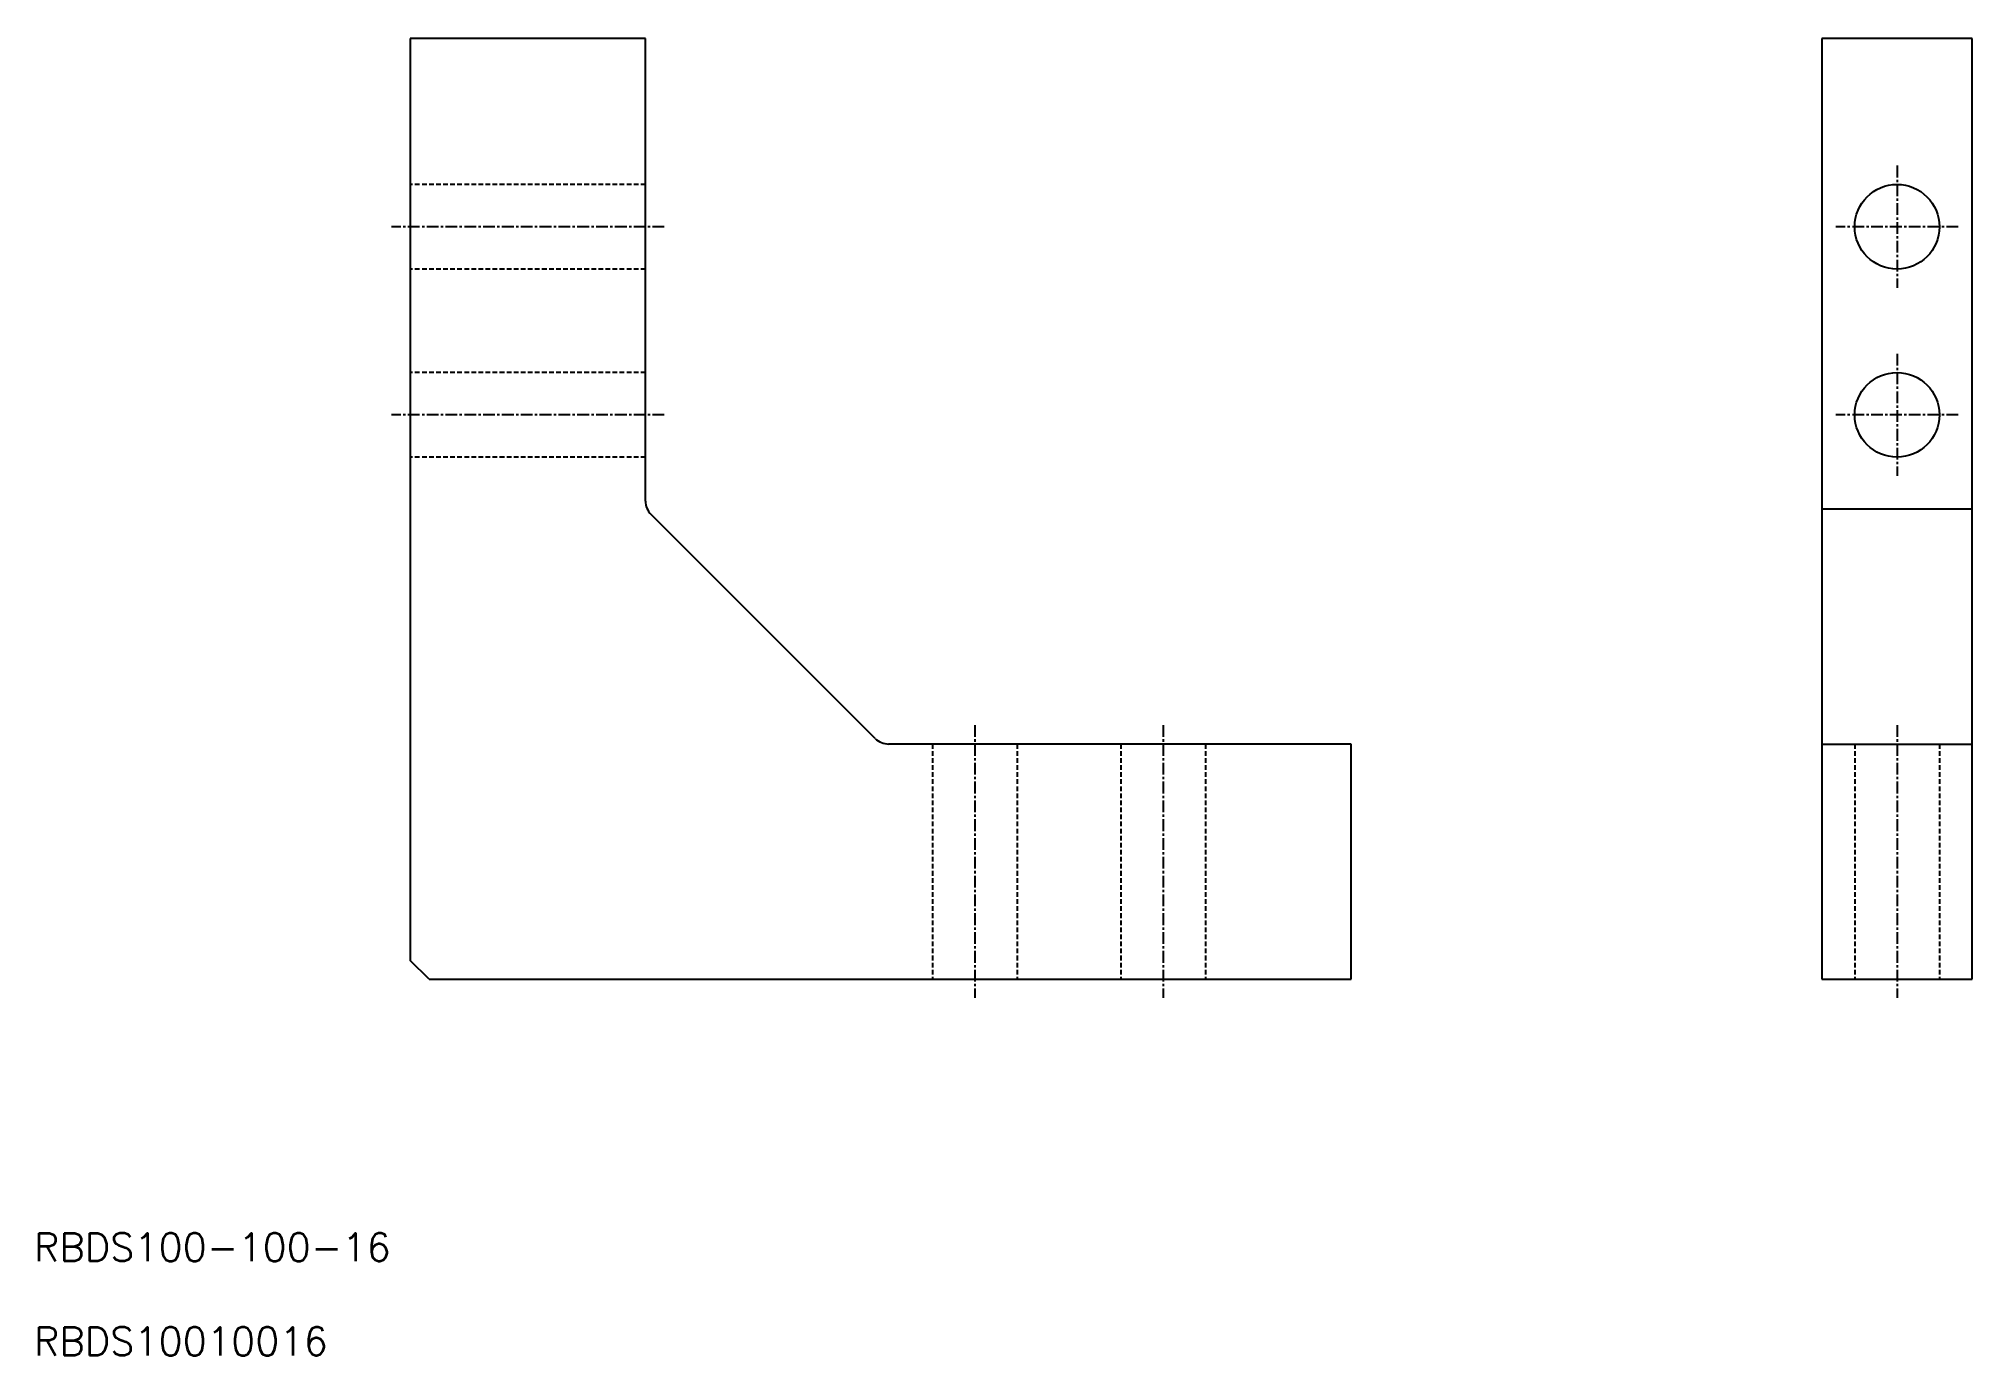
# Model space of a CAD drawing. Extents: x 11 to 216, y 10 to 150.
import ezdxf

# ---------------------------------------------------------------- set-up
doc = ezdxf.new("R2010")
doc.units = 0
doc.linetypes.add('CENTER', pattern=[2, 1.25, -0.25, 0.25, -0.25])
doc.linetypes.add('DASHED', pattern=[0.75, 0.5, -0.25])
doc.layers.get('0').update_dxf_attribs({"linetype": 'CONTINUOUS'})
doc.layers.add('CENTER', color=1, linetype='CENTER')
doc.styles.get("Standard").update_dxf_attribs({"font": 'txt.shx'})

msp = doc.modelspace()

# ---------------------------------------------------------------- linework, layer by layer
at = {"color": 7, "linetype": 'CONTINUOUS'}
for p, q in [((50, 150), (50, 52)), ((75, 150), (50, 150)), ((75, 100.83), (75, 150)), ((216, 150), (200, 150)), ((200, 150), (200, 50)), ((216, 50), (216, 150)), ((99.41, 75.59), (75.59, 99.41)), ((200, 100), (216, 100)), ((150, 75), (100.83, 75)), ((150, 50), (150, 75)), ((200, 75), (216, 75)), ((52, 50), (50, 52)), ((52, 50), (150, 50)), ((200, 50), (216, 50))]:
    msp.add_line(p, q, dxfattribs=at)
at = {"color": 3, "linetype": 'DASHED'}
for p, q in [((75, 134.5), (50, 134.5)), ((75, 125.5), (50, 125.5)), ((75, 114.5), (50, 114.5)), ((75, 105.5), (50, 105.5)), ((105.5, 75), (105.5, 50)), ((114.5, 75), (114.5, 50)), ((125.5, 75), (125.5, 50)), ((134.5, 75), (134.5, 50)), ((203.5, 75), (203.5, 50)), ((212.5, 75), (212.5, 50))]:
    msp.add_line(p, q, dxfattribs=at)
at = {"color": 7, "linetype": 'CONTINUOUS'}
for centre in [(208, 130), (208, 110)]:
    msp.add_circle(centre, 4.5, dxfattribs=at)
for centre, start, end in [((77, 100.83), 180, 225), ((100.83, 77), 225, 270)]:
    msp.add_arc(centre, 2, start, end, dxfattribs=at)
at = {"layer": 'CENTER', "color": 1, "linetype": 'CENTER'}
for p, q in [((208, 136.5), (208, 123.5)), ((77, 130), (48, 130)), ((214.5, 130), (201.5, 130)), ((208, 116.5), (208, 103.5)), ((77, 110), (48, 110)), ((214.5, 110), (201.5, 110)), ((110, 77), (110, 48)), ((130, 77), (130, 48)), ((208, 77), (208, 48))]:
    msp.add_line(p, q, dxfattribs=at)

# ---------------------------------------------------------------- texts
at = {"color": 7, "linetype": 'CONTINUOUS'}
for s, p in [('RBDS100-100-16 ', (10, 20)), ('RBDS10010016 ', (10, 10))]:
    msp.add_text(s, height=3, dxfattribs=at).set_placement(p)

doc.saveas('drawing.dxf')
